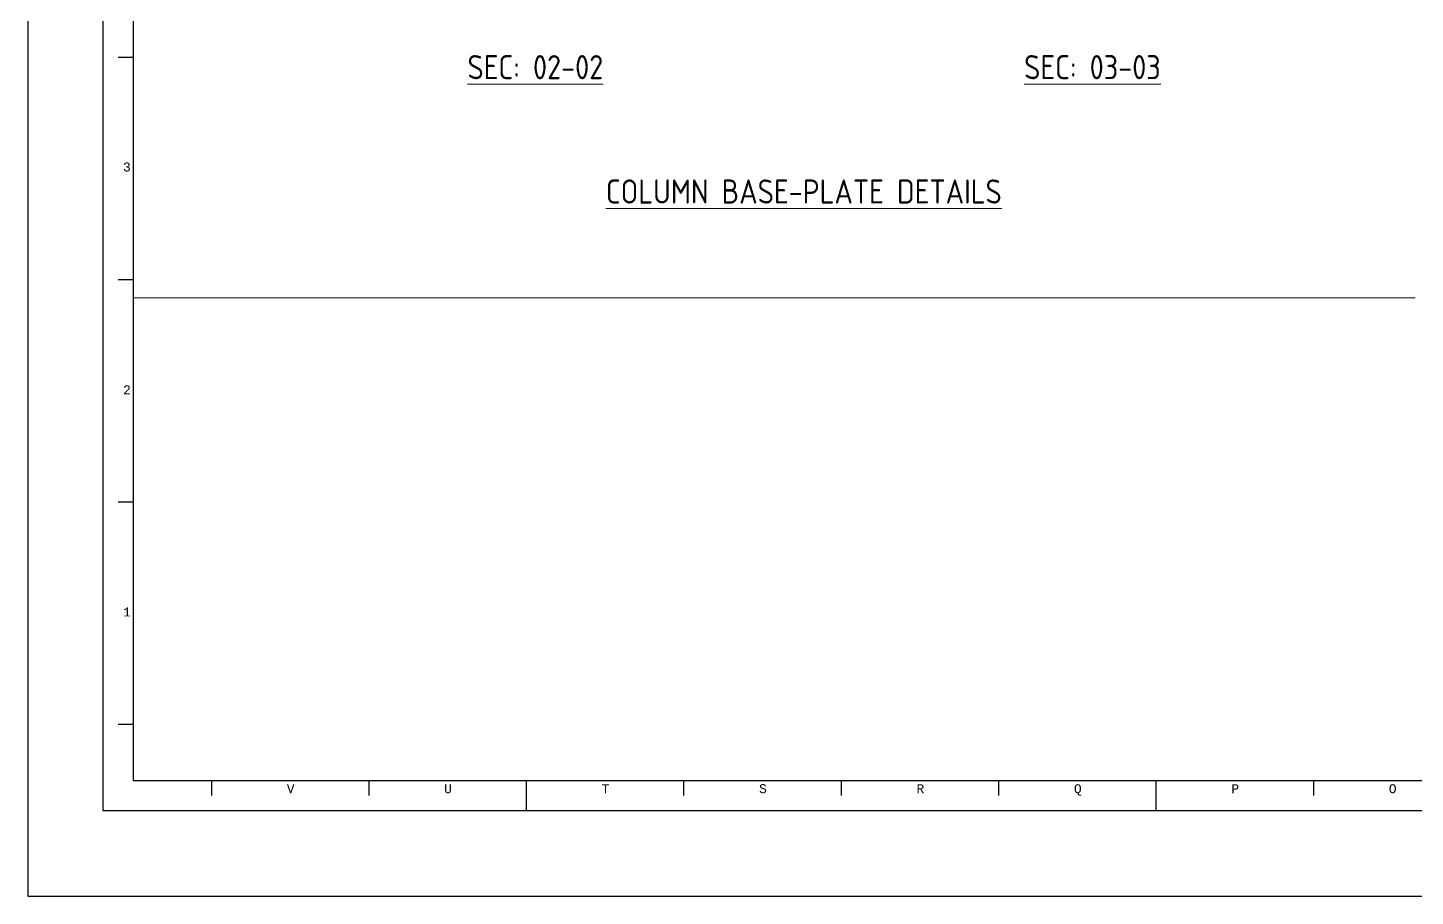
# Model space of a CAD drawing. Header units: millimetres. Extents: x -388065 to 2372687422, y -192755 to 667797.
# Drawn here: x 1415579 to 1417591, y 372310 to 373570 of the extents above; entities that cross this region are included whole.
import ezdxf

# ---------------------------------------------------------------- set-up
doc = ezdxf.new("R2010")
doc.units = ezdxf.units.MM
doc.layers.add('Label', color=192, linetype='Continuous')
doc.layers.add('LOGO', color=250, linetype='Continuous')
doc.layers.add('STR-STEEL_IN_SEC', color=6, linetype='Continuous', lineweight=15)
doc.layers.add('STR-TEXT', color=7, linetype='Continuous', lineweight=9)
doc.styles.add('MINA_MM_STEEL_DETAIL', font='dim.shx', dxfattribs={"height": 35})
doc.styles.add('STANDART', font='MONOTXT.shx')

# ---------------------------------------------------------------- blocks, each defined once
blk = doc.blocks.new('LABLE')
at = {"layer": 'Label', "color": 7}
for p, q in [((0, 56070), (0, 0)), ((679, 55391), (679, 679)), ((340, 17025), (679, 17025)), ((679, 11997), (340, 11997)), ((679, 6970), (340, 6970)), ((679, 1943), (340, 1943)), ((679, 679), (79751, 679)), ((2456, 340), (2456, 679)), ((6013, 340), (6013, 679)), ((9570, 0), (9570, 679)), ((13126, 340), (13126, 679)), ((16683, 340), (16683, 679)), ((20240, 340), (20240, 679)), ((23797, 0), (23797, 679)), ((27354, 340), (27354, 679)), ((0, 0), (80430, 0))]:
    blk.add_line(p, q, dxfattribs=at)
at = {"layer": 'Label', "color": 7, "style": 'STANDART', "width": 1}
for s, p in [('3', (452, 14443)), ('2', (452, 9406)), ('1', (452, 4387)), ('V', (4152, 394)), ('U', (7708, 394)), ('T', (11265, 394)), ('S', (14822, 394)), ('R', (18379, 394)), ('Q', (21936, 394)), ('P', (25493, 394)), ('O', (29050, 394))]:
    blk.add_text(s, height=203, dxfattribs=at).set_placement(p)
blk = doc.blocks.new('BASE PLATE')
at = {"layer": 'STR-STEEL_IN_SEC', "ltscale": 10}
blk.add_line((0, -2811.9), (1859.7, -2811.9), dxfattribs=at)
at = {"layer": 'STR-TEXT', "color": 7, "ltscale": 10, "char_height": 35, "width": 933.917, "attachment_point": 5, "style": 'MINA_MM_STEEL_DETAIL'}
for s, insert in [('\\A1;\\pxqc;{\\LSEC: 02-02}', (583.5, -2477.4)), ('\\A1;\\pxqc;{\\LSEC: 03-03}', (1391.5, -2477.4)), ('\\A1;\\pxqc;{\\LCOLUMN BASE-PLATE DETAILS}', (972.9, -2657.8))]:
    blk.add_mtext(s, dxfattribs=dict(at, insert=insert))

msp = doc.modelspace()

# ---------------------------------------------------------------- linework, layer by layer
at = {"layer": 'LOGO', "ltscale": 0.1}
msp.add_lwpolyline([(1420981.4445, 372310.4456), (1420981.4445, 376126.467), (1415578.6263, 376126.467), (1415578.6263, 372310.4456)], close=True, dxfattribs=at)

# ---------------------------------------------------------------- block references
at = {"xscale": 0.06419582859093653, "yscale": 0.06419582859093653, "zscale": 0.06419582859093653}
msp.add_blockref('LABLE', (1415687.7592, 372434.6759), dxfattribs=at)
at = {"layer": 'STR-STEEL_IN_SEC'}
msp.add_blockref('BASE PLATE', (1415731.3258, 375990.57), dxfattribs=at)

doc.saveas('drawing.dxf')
